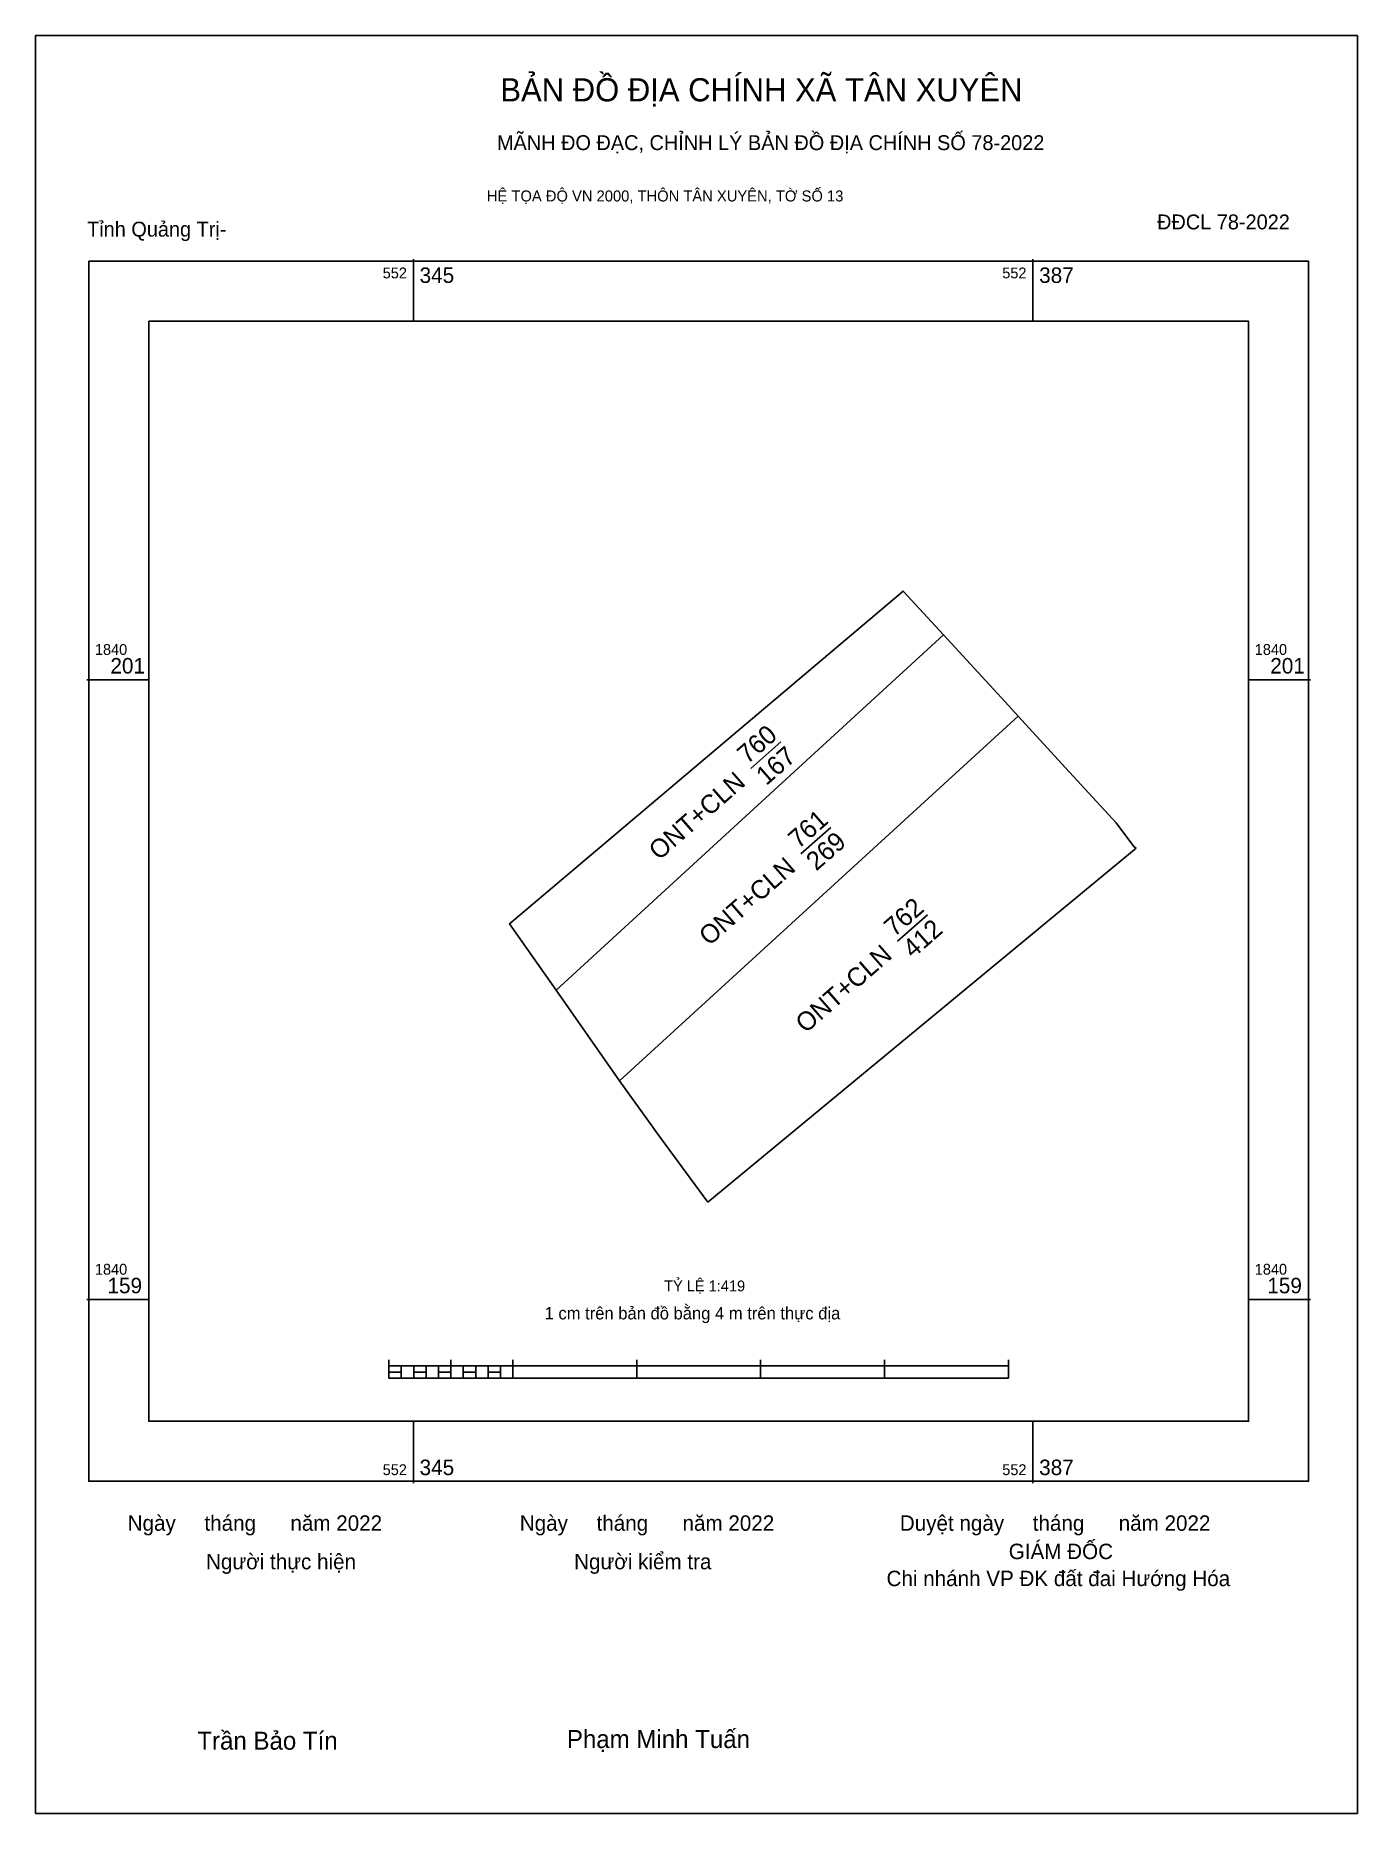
# Model space of a CAD drawing. Extents: x 552320 to 552410, y 1840125 to 1840245.
import ezdxf

# ---------------------------------------------------------------- set-up
doc = ezdxf.new("R2010")
doc.units = 0
for name, color, linetype in [('Level 10', 7, 'Continuous'), ('Level 13', 7, 'Continuous'), ('Level 15', 7, 'Continuous'), ('Level 27', 7, 'Continuous'), ('Level 6', 7, 'Continuous'), ('Level 62', 7, 'Continuous'), ('Level 63', 7, 'Continuous'), ('Level 9', 7, 'Continuous')]:
    doc.layers.add(name, color=color, linetype=linetype)

msp = doc.modelspace()

# ---------------------------------------------------------------- linework, layer by layer
at = {"layer": 'Level 10'}
for p, q in [((552381.81, 1840204.46), (552385.99, 1840199.92)), ((552359.86, 1840174.25), (552386.88, 1840198.95)), ((552385.99, 1840199.92), (552386.88, 1840198.95)), ((552386.88, 1840198.95), (552390.08, 1840195.46)), ((552368.76, 1840195.41), (552370.8, 1840197.2)), ((552390.08, 1840195.46), (552393.52, 1840191.73)), ((552393.52, 1840191.73), (552394.72, 1840190.12)), ((552372.15, 1840189.62), (552374.19, 1840191.41)), ((552365.86, 1840166.02), (552394.88, 1840190.01)), ((552394.72, 1840190.12), (552394.88, 1840190.01)), ((552378.7, 1840183.7), (552380.74, 1840185.48)), ((552355.57, 1840180.38), (552359.86, 1840174.25)), ((552362.64, 1840170.39), (552359.86, 1840174.25)), ((552365.86, 1840166.02), (552362.64, 1840170.39))]:
    msp.add_line(p, q, dxfattribs=at)
msp.add_lwpolyline([(552355.57, 1840180.38), (552352.42, 1840184.89), (552379.09, 1840207.42), (552381.81, 1840204.46)], close=True, dxfattribs=at)
at = {"layer": 'Level 15'}
msp.add_lwpolyline([(552320.3, 1840245.06), (552409.87, 1840245.06), (552409.87, 1840124.61), (552320.3, 1840124.61)], close=True, dxfattribs=at)
at = {"layer": 'Level 27'}
for p, q in [((552379.09, 1840207.42), (552379.09, 1840207.42)), ((552381.81, 1840204.46), (552381.81, 1840204.46)), ((552352.42, 1840184.89), (552352.42, 1840184.89)), ((552355.57, 1840180.38), (552355.57, 1840180.38))]:
    msp.add_line(p, q, dxfattribs=at)
at = {"layer": 'Level 62'}
msp.add_lwpolyline([(552327.97, 1840225.7), (552402.49, 1840225.7), (552402.49, 1840151.18), (552327.97, 1840151.18)], close=True, dxfattribs=at)
at = {"layer": 'Level 63'}
for p, q in [((552345.9, 1840229.9), (552345.9, 1840225.7)), ((552387.88, 1840229.9), (552387.88, 1840225.7)), ((552323.77, 1840201.42), (552327.97, 1840201.42)), ((552402.49, 1840201.42), (552406.69, 1840201.42)), ((552323.77, 1840159.43), (552327.97, 1840159.43)), ((552402.49, 1840159.43), (552406.69, 1840159.43)), ((552344.24, 1840155.35), (552344.24, 1840154.09)), ((552344.24, 1840154.93), (552386.22, 1840154.93)), ((552345.08, 1840154.93), (552345.08, 1840154.09)), ((552345.92, 1840154.93), (552345.92, 1840154.09)), ((552346.76, 1840154.93), (552346.76, 1840154.09)), ((552347.6, 1840154.93), (552347.6, 1840154.09)), ((552348.44, 1840155.35), (552348.44, 1840154.09)), ((552348.44, 1840154.93), (552348.44, 1840154.09)), ((552349.28, 1840154.93), (552349.28, 1840154.09)), ((552350.12, 1840154.93), (552350.12, 1840154.09)), ((552350.96, 1840154.93), (552350.96, 1840154.09)), ((552351.8, 1840154.93), (552351.8, 1840154.09)), ((552352.63, 1840155.35), (552352.63, 1840154.09)), ((552352.63, 1840154.93), (552352.63, 1840154.09)), ((552361.03, 1840155.35), (552361.03, 1840154.09)), ((552369.43, 1840155.35), (552369.43, 1840154.09)), ((552377.82, 1840155.35), (552377.82, 1840154.09)), ((552386.22, 1840155.35), (552386.22, 1840154.09)), ((552344.24, 1840154.09), (552386.22, 1840154.09)), ((552345.9, 1840151.18), (552345.9, 1840146.98)), ((552387.88, 1840151.18), (552387.88, 1840146.98))]:
    msp.add_line(p, q, dxfattribs=at)
for points in [[(552323.9, 1840229.77), (552406.56, 1840229.77), (552406.56, 1840147.11), (552323.9, 1840147.11)], [(552344.24, 1840154.51), (552345.08, 1840154.51), (552345.08, 1840154.09), (552344.24, 1840154.09)], [(552344.24, 1840154.51), (552345.08, 1840154.51), (552345.08, 1840154.09), (552344.24, 1840154.09)], [(552345.92, 1840154.51), (552346.76, 1840154.51), (552346.76, 1840154.09), (552345.92, 1840154.09)], [(552347.6, 1840154.51), (552348.44, 1840154.51), (552348.44, 1840154.09), (552347.6, 1840154.09)], [(552349.28, 1840154.51), (552350.12, 1840154.51), (552350.12, 1840154.09), (552349.28, 1840154.09)], [(552350.96, 1840154.51), (552351.8, 1840154.51), (552351.8, 1840154.09), (552350.96, 1840154.09)]]:
    msp.add_lwpolyline(points, close=True, dxfattribs=at)

# ---------------------------------------------------------------- texts
at = {"layer": 'Level 13'}
for s, height, rotation, p in [('760', 1.259, 41.1851, (552368.53, 1840195.66)), ('167', 1.259, 41.1851, (552369.81, 1840194.21)), ('ONT+CLN', 1.259, 41.1851, (552362.54, 1840189.13)), ('D', 0.00421, 2.754, (552365.48, 1840192.71)), ('761', 1.259, 41.1851, (552371.99, 1840189.92)), ('D', 0.00421, 2.754, (552363.38, 1840190.99)), ('269', 1.259, 41.1851, (552373.2, 1840188.42)), ('ONT+CLN', 1.259, 41.1851, (552365.94, 1840183.34)), ('762', 1.259, 41.1851, (552378.48, 1840183.95)), ('412', 1.259, 41.1851, (552379.75, 1840182.5)), ('ONT+CLN', 1.259, 41.1851, (552372.48, 1840177.42))]:
    msp.add_text(s, height=height, rotation=rotation, dxfattribs=at).set_placement(p)
at = {"layer": 'Level 6'}
msp.add_text('TỶ LỆ 1:419', height=0.738, dxfattribs=at).set_placement((552362.89, 1840159.98))
at = {"layer": 'Level 63'}
for s, height, p in [('BẢN ĐỒ ĐỊA CHÍNH XÃ TÂN XUYÊN', 1.5716, (552351.79, 1840240.6)), ('MÃNH ĐO ĐẠC, CHỈNH LÝ BẢN ĐỒ ĐỊA CHÍNH SỐ 78-2022', 1.0085, (552351.56, 1840237.3)), ('HỆ TỌA ĐỘ VN 2000, THÔN TÂN XUYÊN, TỜ SỐ 13', 0.7465, (552350.88, 1840233.82)), ('552', 0.735, (552343.82, 1840228.61)), ('345', 1.05, (552346.32, 1840228.3)), ('552', 0.735, (552385.8, 1840228.61)), ('387', 1.05, (552388.3, 1840228.3)), ('1840', 0.735, (552324.32, 1840203.1)), ('1840', 0.735, (552402.91, 1840203.1)), ('201', 1.05, (552325.37, 1840201.84)), ('201', 1.05, (552403.96, 1840201.84)), ('1840', 0.735, (552324.32, 1840161.11)), ('1840', 0.735, (552402.91, 1840161.11)), ('159', 1.05, (552325.17, 1840159.85)), ('159', 1.05, (552403.76, 1840159.85)), ('1 cm trên bản đồ bằng 4 m trên thực địa', 0.8396, (552354.79, 1840158.08)), ('345', 1.05, (552346.32, 1840147.53)), ('387', 1.05, (552388.3, 1840147.53)), ('552', 0.735, (552343.82, 1840147.53)), ('552', 0.735, (552385.8, 1840147.53)), ('Ngày     tháng      năm 2022', 1.0446, (552326.54, 1840143.76)), ('Ngày     tháng      năm 2022', 1.0446, (552353.11, 1840143.76)), ('Duyệt ngày     tháng      năm 2022', 1.0446, (552378.86, 1840143.76)), ('Người kiểm tra', 1.0446, (552356.79, 1840141.15)), ('GIÁM ĐỐC', 1.045, (552386.24, 1840141.84)), ('Người thực hiện', 1.0446, (552331.85, 1840141.15)), ('Chi nhánh VP ĐK đất đai Hướng Hóa', 1.0446, (552377.96, 1840140.01)), ('Trần Bảo Tín', 1.2185, (552331.26, 1840128.93)), ('Phạm Minh Tuấn', 1.2185, (552356.3, 1840129.04))]:
    msp.add_text(s, height=height, dxfattribs=at).set_placement(p)
at = {"layer": 'Level 9'}
for s, p in [('ĐĐCL 78-2022', (552396.29, 1840231.93)), ('Tỉnh Quảng Trị-', (552323.79, 1840231.44))]:
    msp.add_text(s, height=1.0085, dxfattribs=at).set_placement(p)

doc.saveas('drawing.dxf')
